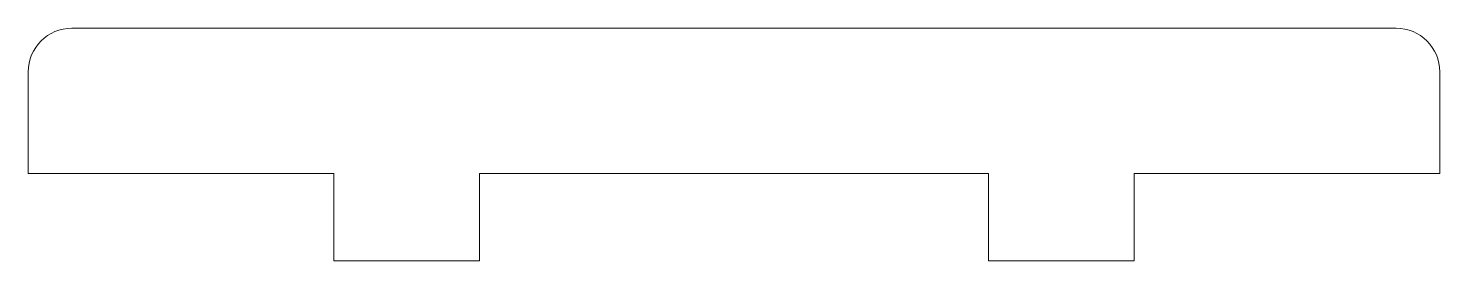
# Model space of a CAD drawing. Header units: millimetres. Extents: x -390.7 to -293.7, y 227.9 to 243.9.
import ezdxf

# ---------------------------------------------------------------- set-up
doc = ezdxf.new("R2010")
doc.units = ezdxf.units.MM

msp = doc.modelspace()

# ---------------------------------------------------------------- linework, layer by layer
at = {"color": 7, "linetype": 'Continuous', "lineweight": 15}
for p, q in [((-296.651, 243.905), (-387.651, 243.905)), ((-390.651, 240.905), (-390.651, 233.905)), ((-293.651, 233.905), (-293.651, 240.905)), ((-390.651, 233.905), (-369.651, 233.905)), ((-369.651, 233.905), (-369.651, 227.905)), ((-359.651, 227.905), (-359.651, 233.905)), ((-359.651, 233.905), (-324.651, 233.905)), ((-324.651, 233.905), (-324.651, 227.905)), ((-314.651, 227.905), (-314.651, 233.905)), ((-314.651, 233.905), (-293.651, 233.905)), ((-369.651, 227.905), (-359.651, 227.905)), ((-324.651, 227.905), (-314.651, 227.905))]:
    msp.add_line(p, q, dxfattribs=at)
for centre, start, end in [((-387.651, 240.905), 90, 180), ((-296.651, 240.905), 0, 90)]:
    msp.add_arc(centre, 3, start, end, dxfattribs=at)

doc.saveas('drawing.dxf')
